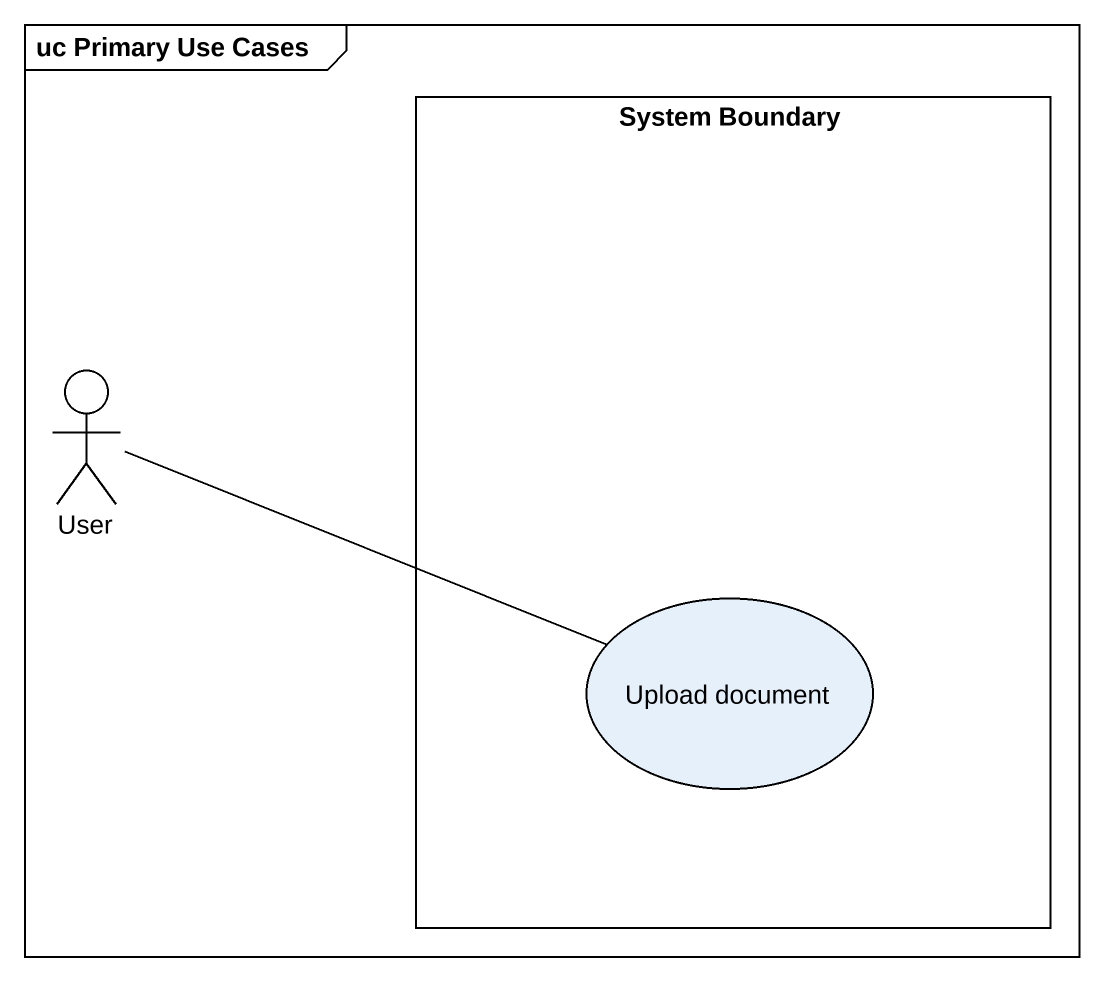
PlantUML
@startuml
mainframe uc Primary Use Cases
rectangle "System Boundary" as System_Boundary {
  usecase "Upload document" as Upload_document
}
actor User
User -right- Upload_document
@enduml
